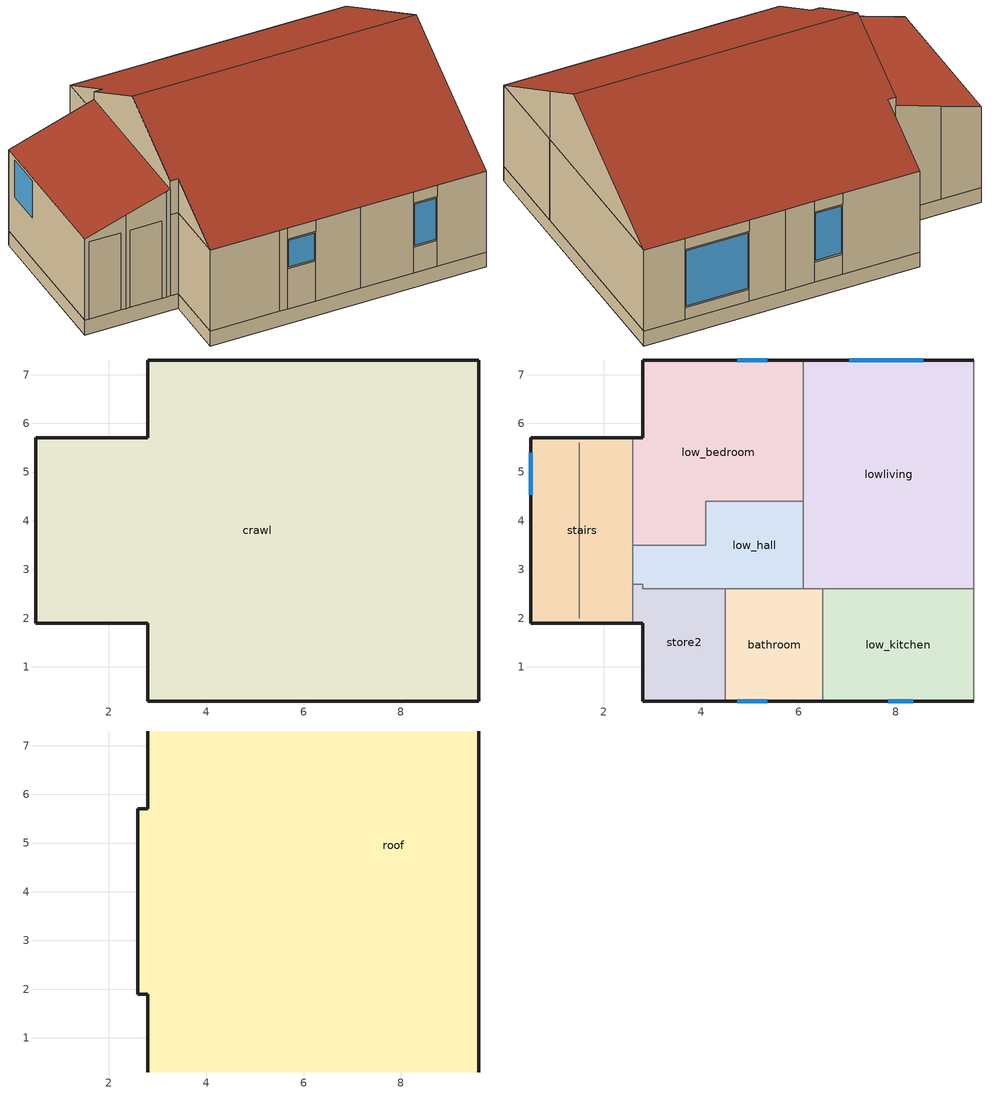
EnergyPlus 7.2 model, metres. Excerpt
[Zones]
crawl
 floor ground (ground): 9.6,0.3 2.8,0.3 2.8,1.9 0.5,1.9 0.5,5.7 2.8,5.7 2.8,7.3 9.6,7.3 z-0.2
 wall outside (Crawl_wall): 2.8,7.3 2.8,5.7 / 0.5,5.7 0.5,1.9 / 2.8,1.9 2.8,0.3 z-0.2:0.2; 2.8,0.3,-0.2 9.6,0.3,-0.2 9.6,0.3,0.2 8.4,0.3,0.2 7.8,0.3,0.2 6.5,0.3,0.2 5.4,0.3,0.2 4.7,0.3,0.2 4.5,0.3,0.2 2.8,0.3,0.2; 9.6,0.3,-0.2 9.6,7.3,-0.2 9.6,7.3,0.2 9.6,2.6,0.2 9.6,0.3,0.2; 9.6,7.3,-0.2 2.8,7.3,-0.2 2.8,7.3,0.2 4.7,7.3,0.2 5.4,7.3,0.2 6.1,7.3,0.2 7,7.3,0.2 8.6,7.3,0.2 9.6,7.3,0.2; 2.8,5.7,-0.2 0.5,5.7,-0.2 0.5,5.7,0.2 1.5,5.7,0.2 2.6,5.7,0.2 2.8,5.7,0.2; 0.5,1.9,-0.2 2.8,1.9,-0.2 2.8,1.9,0.2 2.6,1.9,0.2 2.5,1.9,0.2 2.4,1.9,0.2 1.6,1.9,0.2 1.5,1.9,0.2 1.4,1.9,0.2 0.6,1.9,0.2 0.5,1.9,0.2
stairs
 floor to crawl (Floorti_low): 0.5,1.9 0.5,5.7 1.5,5.7 2.6,5.7 2.6,4.4 2.6,3.5 2.6,2.7 2.6,1.9 2.5,1.9 2.4,1.9 1.6,1.9 1.5,1.9 1.4,1.9 0.6,1.9 z0.2
 wall outside (tk_block_rn): 0.5,5.7 0.5,1.9 z0.2:2.4; 0.5,1.9,0.2 0.6,1.9,0.2 0.6,1.9,2.3 1.4,1.9,2.3 1.4,1.9,0.2 1.5,1.9,0.2 1.5,1.9,2.73 0.5,1.9,2.4; 1.5,1.9,0.2 1.6,1.9,0.2 1.6,1.9,2.3 2.4,1.9,2.3 2.4,1.9,0.2 2.5,1.9,0.2 2.5,1.9,3.07 1.5,1.9,2.73; 2.5,1.9,0.2 2.6,1.9,0.2 2.6,1.9,2.4 2.6,1.9,2.6 2.6,1.9,3.1 2.5,1.9,3.07; 2.6,5.7,0.2 1.5,5.7,0.2 1.5,5.7,2.73 2.6,5.7,3.1 2.6,5.7,2.6 2.6,5.7,2.4; 1.5,5.7,0.2 0.5,5.7,0.2 0.5,5.7,2.4 1.5,5.7,2.73
 wall outside (Door_fire): 0.6,1.9 1.4,1.9 / 1.6,1.9 2.4,1.9 z0.2:2.3
 wall to roof (Parttim): 2.6,1.9 2.6,5.7 z2.6:3.1; 2.6,4.4,2.4 2.6,5.7,2.4 2.6,5.7,2.6 2.6,1.9,2.6 2.6,1.9,2.4 2.6,2.7,2.4 2.6,3.5,2.4
 wall to store2 (Door_fire): 2.6,1.9 2.6,2.7 z0.2:2.4
 wall to low_bedroom (Parttim): 2.6,3.5 2.6,4.4 2.6,5.7 z0.2:2.4
 wall to low_hall (Door_fire): 2.6,2.7 2.6,3.5 z0.2:2.4
 wall to stairs (Parttim): 1.5,2,0.3 1.5,5.6,0.3 1.5,5.6,2.7 1.5,4.6,2.7 1.5,2,2.7; 1.5,5.6,0.3 1.5,2,0.3 1.5,2,2.7 1.5,4.6,2.7 1.5,5.6,2.7
 window (Window_ext): 0.5,5.4 0.5,4.53 z1.3:2.3
 roof outside (Roof_stairs): 0.5,1.9,2.4 1.5,1.9,2.73 2.5,1.9,3.07 2.6,1.9,3.1 2.6,5.7,3.1 1.5,5.7,2.73 0.5,5.7,2.4
store2
 floor to crawl (Floorti_low): 2.8,0.3 2.8,1.9 2.6,1.9 2.6,2.7 2.8,2.7 2.8,2.6 3.5,2.6 4.3,2.6 4.5,2.6 4.5,0.3 z0.2
 wall outside (tk_block_rn): 2.6,1.9 2.8,1.9 2.8,0.3 4.5,0.3 z0.2:2.4
 wall to bathroom (Parttim): 4.5,0.3 4.5,2.6 z0.2:2.4
 wall to low_hall (Parttim): 4.5,2.6 4.3,2.6 / 3.5,2.6 2.8,2.6 2.8,2.7 2.6,2.7 z0.2:2.4
 wall to low_hall (Doorint_sol): 4.3,2.6 3.5,2.6 z0.2:2.4
bathroom
 floor to crawl (Floorti_low): 4.5,0.3 4.5,2.6 4.7,2.6 5.5,2.6 6.1,2.6 6.5,2.6 6.5,0.3 5.4,0.3 4.7,0.3 z0.2
 wall outside (tk_block_rn): 4.7,0.3 5.4,0.3 z2.1:2.4; 4.7,0.3 5.4,0.3 z0.2:1.3; 4.5,0.3,0.2 4.7,0.3,0.2 4.7,0.3,1.3 4.7,0.3,2.1 4.7,0.3,2.4 4.5,0.3,2.4; 5.4,0.3,0.2 6.5,0.3,0.2 6.5,0.3,2.4 5.4,0.3,2.4 5.4,0.3,2.1 5.4,0.3,1.3
 wall outside (Window_frme): 4.7,0.3 5.4,0.3 z1.3:2.1
 wall to low_kitchen (Parttim): 6.5,0.3 6.5,2.6 z0.2:2.4
 wall to lowliving (Parttim): 6.5,2.6 6.1,2.6 z0.2:2.4
 wall to low_hall (Doorint_sol): 6.1,2.6 5.5,2.6 z0.2:2.4
 wall to low_hall (Parttim): 5.5,2.6 4.7,2.6 4.5,2.6 z0.2:2.4
 window (Window_ext): 4.74,0.3 5.36,0.3 z1.34:2.06
low_kitchen
 floor to crawl (Floorti_low): 6.5,0.3 6.5,2.6 7.4,2.6 8.6,2.6 9.6,2.6 9.6,0.3 8.4,0.3 7.8,0.3 z0.2
 wall outside (tk_block_rn): 7.8,0.3 8.4,0.3 z2.1:2.4; 7.8,0.3 8.4,0.3 z0.2:0.9; 6.5,0.3,0.2 7.8,0.3,0.2 7.8,0.3,0.9 7.8,0.3,2.1 7.8,0.3,2.4 6.5,0.3,2.4; 8.4,0.3,0.2 9.6,0.3,0.2 9.6,0.3,2.4 8.4,0.3,2.4 8.4,0.3,2.1 8.4,0.3,0.9
 wall outside (Window_frme): 7.8,0.3 8.4,0.3 z0.9:2.1
 wall adiabatic (Partywall_ti): 9.6,0.3 9.6,2.6 z0.2:2.4
 wall to lowliving (Parttim): 9.6,2.6 8.6,2.6 / 7.4,2.6 6.5,2.6 z0.2:2.4
 wall to lowliving (Doorint_sol): 8.6,2.6 7.4,2.6 z0.2:2.4
 window (Window_ext): 7.84,0.3 8.36,0.3 z0.94:2.06
low_hall
 floor to crawl (Floorti_lowc): 5.5,2.6 4.7,2.6 4.5,2.6 4.3,2.6 3.5,2.6 2.8,2.6 2.8,2.7 2.6,2.7 2.6,3.5 4.1,3.5 4.1,4.4 4.6,4.4 5.5,4.4 6.1,4.4 6.1,2.6 z0.2
 wall to lowliving (Parttim): 6.1,2.6 6.1,4.4 z0.2:2.4
 wall to low_bedroom (Parttim): 6.1,4.4 5.5,4.4 / 4.6,4.4 4.1,4.4 4.1,3.5 2.6,3.5 z0.2:2.4
 wall to low_bedroom (Doorint_sol): 5.5,4.4 4.6,4.4 z0.2:2.4
low_bedroom
 floor to crawl (Floorti_lowc): 5.5,4.4 4.6,4.4 4.1,4.4 4.1,3.5 2.6,3.5 2.6,4.4 2.6,5.7 2.8,5.7 2.8,7.3 4.7,7.3 5.4,7.3 6.1,7.3 6.1,4.4 z0.2
 wall outside (tk_block_rn): 5.4,7.3 4.7,7.3 z2.1:2.4; 2.8,7.3 2.8,5.7 2.6,5.7 z0.2:2.4; 5.4,7.3 4.7,7.3 z0.2:0.75; 6.1,7.3,0.2 5.4,7.3,0.2 5.4,7.3,0.75 5.4,7.3,2.1 5.4,7.3,2.4 6.1,7.3,2.4; 4.7,7.3,0.2 2.8,7.3,0.2 2.8,7.3,2.4 4.7,7.3,2.4 4.7,7.3,2.1 4.7,7.3,0.75
 wall outside (Window_frme): 5.4,7.3 4.7,7.3 z0.75:2.1
 wall to lowliving (Parttim): 6.1,4.4 6.1,7.3 z0.2:2.4
 window (Window_ext): 5.36,7.3 4.74,7.3 z0.79:2.06
lowliving
 floor to crawl (Floorti_lowc): 8.6,2.6 7.4,2.6 6.5,2.6 6.1,2.6 6.1,4.4 6.1,7.3 7,7.3 8.6,7.3 9.6,7.3 9.6,2.6 z0.2
 wall outside (tk_block_rn): 8.6,7.3 7,7.3 z2.1:2.4; 8.6,7.3 7,7.3 z0.2:0.53; 9.6,7.3,0.2 8.6,7.3,0.2 8.6,7.3,0.53 8.6,7.3,2.1 8.6,7.3,2.4 9.6,7.3,2.4; 7,7.3,0.2 6.1,7.3,0.2 6.1,7.3,2.4 7,7.3,2.4 7,7.3,2.1 7,7.3,0.53
 wall outside (Window_frme): 8.6,7.3 7,7.3 z0.53:2.1
 wall adiabatic (Partywall_ti): 9.6,2.6 9.6,7.3 z0.2:2.4
 window (Window_ext): 8.56,7.3 7.04,7.3 z0.56:2.06
roof
 floor to store2 (Floortk_rf): 4.5,0.3 2.8,0.3 2.8,1.9 2.6,1.9 2.6,2.7 2.8,2.7 2.8,2.6 3.5,2.6 4.3,2.6 4.5,2.6 z2.4
 floor to bathroom (Floortk_rf): 4.7,0.3 4.5,0.3 4.5,2.6 4.7,2.6 5.5,2.6 6.1,2.6 6.5,2.6 6.5,0.3 5.4,0.3 z2.4
 floor to low_kitchen (Floortk_rf): 7.8,0.3 6.5,0.3 6.5,2.6 7.4,2.6 8.6,2.6 9.6,2.6 9.6,0.3 8.4,0.3 z2.4
 floor to low_hall (Floortk_rf): 6.1,2.6 5.5,2.6 4.7,2.6 4.5,2.6 4.3,2.6 3.5,2.6 2.8,2.6 2.8,2.7 2.6,2.7 2.6,3.5 4.1,3.5 4.1,4.4 4.6,4.4 5.5,4.4 6.1,4.4 z2.4
 floor to low_bedroom (Floortk_rf): 6.1,4.4 5.5,4.4 4.6,4.4 4.1,4.4 4.1,3.5 2.6,3.5 2.6,4.4 2.6,5.7 2.8,5.7 2.8,7.3 4.7,7.3 5.4,7.3 6.1,7.3 z2.4
 floor to lowliving (Floortk_rf): 9.6,2.6 8.6,2.6 7.4,2.6 6.5,2.6 6.1,2.6 6.1,4.4 6.1,7.3 7,7.3 8.6,7.3 9.6,7.3 z2.4
 wall outside (tk_block_rn): 2.6,1.9,2.4 2.8,1.9,2.4 2.8,1.9,3.31 2.6,1.9,3.31 2.6,1.9,3.1 2.6,1.9,2.6; 2.8,1.9,2.4 2.8,0.3,2.4 2.8,1.9,3.31; 9.6,0.3,2.4 9.6,2.6,2.4 9.6,2.6,3.71; 9.6,2.6,2.4 9.6,7.3,2.4 9.6,3.8,4.4 9.6,2.6,3.71; 2.8,7.3,2.4 2.8,5.7,2.4 2.8,5.7,3.31; 2.8,5.7,2.4 2.6,5.7,2.4 2.6,5.7,2.6 2.6,5.7,3.1 2.6,5.7,3.31 2.8,5.7,3.31; 2.6,5.7,3.1 2.6,1.9,3.1 2.6,1.9,3.31 2.6,3.8,4.4 2.6,5.7,3.31
 roof outside (Roof): 8.4,0.3,2.4 9.6,0.3,2.4 9.6,2.6,3.71 9.6,3.8,4.4 2.6,3.8,4.4 2.6,1.9,3.31 2.8,1.9,3.31 2.8,0.3,2.4 4.5,0.3,2.4 4.7,0.3,2.4 5.4,0.3,2.4 6.5,0.3,2.4 7.8,0.3,2.4; 4.7,7.3,2.4 2.8,7.3,2.4 2.8,5.7,3.31 2.6,5.7,3.31 2.6,3.8,4.4 9.6,3.8,4.4 9.6,7.3,2.4 8.6,7.3,2.4 7,7.3,2.4 6.1,7.3,2.4 5.4,7.3,2.4
[Building]
1BR_bungalow_tk: North Axis {deg}=0; Terrain=City; Loads Convergence Tolerance Value=0.04; Temperature Convergence Tolerance Value {deltaC}=0.4; Solar Distribution=MinimalShadowing; Maximum Number of Warmup Days (from sim param set)=41
[Site:Location]
LocationName=not_yet_set; Latitude {deg}=55.9; Longitude {deg} [check this value]=-4.1; TimeZone {hr} [supplied by user]=0; Elevation {m} [supplied by user]=10
[Site:GroundTemperature:BuildingSurface]
7.28, 6.5, 6.56, 7.33, 9.06, 11.39, 13.5, 14.33, 14.11, 11.72, 10.72, 8.67
[Material] Roughness=Rough
Name | Thickness {m} | Conductivity {W/m-K} | Density {kg/m3} | Specific Heat {J/kg-K} | Thermal Absorptance | Solar Absorptance | Visible Absorptance
Plasterboard:0.02999 | 0.03 | 0.21 | 900 | 1000 | 0.91 | 0.7 | 0.7
Min_wool_qui:0.05000 | 0.05 | 0.05 | 12 | 1000 | 0.9 | 0.7 | 0.7
Plasterboard:0.01250; Plasterboard:0.01250 | 0.0125 | 0.21 | 900 | 1000 | 0.91 | 0.7 | 0.7
Mineral_wool:0.16000 | 0.16 | 0.04 | 25 | 1000 | 0.9 | 0.7 | 0.7
chipboard:0.01899 | 0.019 | 0.15 | 800 | 2093 | 0.91 | 0.65 | 0.65
flooring:0.00999 | 0.01 | 0.14 | 600 | 1210 | 0.91 | 0.65 | 0.65
concrete_til:0.01269 | 0.0127 | 1.1 | 2100 | 837 | 0.9 | 0.65 | 0.65
plywood_shea:0.01799 | 0.018 | 0.12 | 540 | 1210 | 0.9 | 0.9 | 0.9
western_larc:0.05999 | 0.06 | 0.14 | 590 | 1800 | 0.9 | 0.65 | 0.65
Hardboard_st:0.00300 | 0.003 | 0.13 | 900 | 2000 | 0.91 | 0.7 | 0.7
MDF:0.04399 | 0.044 | 0.08 | 780 | 2000 | 0.9 | 0.7 | 0.7
earth_std:0.25000 | 0.25 | 1.28 | 1460 | 879 | 0.9 | 0.85 | 0.85
gravel_based:0.10000 | 0.1 | 0.52 | 2050 | 184 | 0.9 | 0.85 | 0.85
Mineral_wool:0.15000 | 0.15 | 0.04 | 25 | 1000 | 0.9 | 0.7 | 0.7
cellular_rub:0.00999 | 0.01 | 0.1 | 400 | 1360 | 0.9 | 0.65 | 0.65
synthetic_ca:0.00499 | 0.005 | 0.06 | 160 | 2500 | 0.9 | 0.65 | 0.65
concrete_blo:0.12000 | 0.12 | 1.06 | 1950 | 1000 | 0.9 | 0.4 | 0.4
aged_renderi:0.02800 | 0.028 | 0.79 | 1329 | 1000 | 0.91 | 0.74 | 0.74
concrete_blo:0.10200 | 0.102 | 1.06 | 1950 | 1000 | 0.9 | 0.4 | 0.4
plywood_560d:0.01799 | 0.018 | 0.15 | 560 | 2500 | 0.9 | 0.65 | 0.65
white_gypboa:0.01799 | 0.018 | 0.19 | 950 | 840 | 0.91 | 0.22 | 0.22
[Material:AirGap]
Name | Thermal Resistance {m2-K/W}
Air-gap:0.17000 | 0.17
Air-gap:0.19000 | 0.19
[WindowMaterial:Glazing]
clear_float:0.00400: Optical Data Type=SpectralAverage; Thickness {m}=0.004; Solar Transmittance at Normal Incidence=0.676; Front Side Solar Reflectance at Normal Incidence=0.211; Back Side Solar Reflectance at Normal Incidence=0.211; Visible Transmittance at Normal Incidence=0.8; Front Side Visible Reflectance at Normal Incidence=0.087; Back Side Visible Reflectance at Normal Incidence=0.087; Infrared Transmittance at Normal Incidence=0; Front Side Infrared Hemispherical Emissivity=0.83; Back Side Infrared Hemispherical Emissivity=0.83; Conductivity {W/m-K}=1.05
[WindowMaterial:Gas]
Air-win:0.01600: Gas Type=Air; Thickness {m}=0.016
[Construction]
Partywall_ti: Plasterboard:0.02999, Min_wool_qui:0.05000, Air-gap:0.17000, Min_wool_qui:0.05000, Plasterboard:0.02999
Parttim: Plasterboard:0.01250, Air-gap:0.17000, Plasterboard:0.01250
Floorti_low: Mineral_wool:0.16000, Air-gap:0.17000, chipboard:0.01899, flooring:0.00999
Roof: concrete_til:0.01269, plywood_shea:0.01799
Window_ext: clear_float:0.00400, Air-win:0.01600, clear_float:0.00400
Window_frme: western_larc:0.05999
Doorint_sol: Hardboard_st:0.00300, Air-gap:0.17000, Hardboard_st:0.00300
Door_fire: MDF:0.04399
ground: earth_std:0.25000, earth_std:0.25000, earth_std:0.25000, earth_std:0.25000, earth_std:0.25000, earth_std:0.25000, gravel_based:0.10000
Roof_stairs: concrete_til:0.01269, plywood_shea:0.01799, Mineral_wool:0.15000, Air-gap:0.17000, Plasterboard:0.01250
Floorti_lowc: Mineral_wool:0.16000, Air-gap:0.17000, chipboard:0.01899, cellular_rub:0.00999, synthetic_ca:0.00499
Crawl_wall: concrete_blo:0.12000
tk_block_rn: aged_renderi:0.02800, concrete_blo:0.10200, plywood_560d:0.01799, Air-gap:0.19000, white_gypboa:0.01799
Floortk_rf: Plasterboard:0.01250, Mineral_wool:0.15000
[Lights] Design Level Calculation Method=LightingLevel; Return Air Fraction=0; Fraction visible=0; Fraction Replaceable=0
Name | Zone | Schedule | Lighting Level {W} | Fraction Radiant
stairs  Lights | stairs | stairs Lights | 0 | 0.5
store2  Lights | store2 | store2 Lights | 0 | 0.3
bathroom  Lights | bathroom | bathroom Lights | 25 | 0.3
low_kitchen  Lights | low_kitchen | low_kitchen Lights | 100 | 0.3
low_hall  Lights | low_hall | low_hall Lights | 75 | 0.3
low_bedroom  Lights | low_bedroom | low_bedroom Lights | 145 | 0.3
lowliving  Lights | lowliving | lowliving Lights | 170 | 0.3
roof  Lights | roof | roof Lights | 0 | 0.3
crawl  Lights | crawl | crawl Lights | 0 | 0.5
[People] Number of People Calculation Method=people; Fraction Radiant=0.5; Sensible Heat Fraction=Autocalculate; MRT Calculation Type=ZoneAveraged
Name | Zone | Number of People Schedule | Number of People | Activity Level Schedule Name (W/person)
bathroomPeople | bathroom | bathroom Occupt | 0.757 | Activity level bathroom
low_kitchenPeople | low_kitchen | low_kitchen Occupt | 1.143 | Activity level low_kitchen
low_hallPeople | low_hall | low_hall Occupt | 0.143 | Activity level low_hall
low_bedroomPeople | low_bedroom | low_bedroom Occupt | 1.714 | Activity level low_bedroom
lowlivingPeople | lowliving | lowliving Occupt | 2.786 | Activity level lowliving
[ElectricEquipment]
low_kitchenEquipment: low_kitchen, low_kitchen Equipt, EquipmentLevel, 1125, 0.05, 0.4, 0
low_bedroomEquipment: low_bedroom, low_bedroom Equipt, EquipmentLevel, 165, 0, 0.4, 0
lowlivingEquipment: lowliving, lowliving Equipt, EquipmentLevel, 530, 0, 0.4, 0
[Zone]
stairs: 0, 0, 0, 1, 1, 2.9, 20.349
store2: 0, 0, 0, 1, 1, 2.2, 8.954
bathroom: 0, 0, 0, 1, 1, 2.2, 10.12
low_kitchen: 0, 0, 0, 1, 1, 2.2, 15.686
low_hall: 0, 0, 0, 1, 1, 2.2, 10.846
low_bedroom: 0, 0, 0, 1, 1, 2.2, 24.596
lowliving: 0, 0, 0, 1, 1, 2.2, 36.191
roof: 0, 0, 0, 1, 1, 2, 48.708
crawl: 0, 0, 0, 1, 1, 0.4, 22.536
[Schedule:Compact]
stairs Lights; store2 Lights; roof Lights; crawl Lights: Through: 12/31, For: weekdays, Until: 24:00, 0, For: saturday, Until: 24:00, 0, For: sunday, Until: 24:00, 0, For: win_wkday, Until: 24:00, 0, For: win_wkend, Until: 24:00, 0, For: trn_wkday, Until: 24:00, 0, For: trn_wkend, Until: 24:00, 0, For: sum_wkday, Until: 24:00, 0, For: sum_wkend, Until: 24:00, 0, For: holiday, Until: 24:00, 0, For: AllOtherDays, Until: 24:00, 0
bathroom Lights: Through: 12/31, For: weekdays, Until: 07:00, 0, Until: 09:00, 1, Until: 12:00, 0, Until: 13:00, 0, Until: 17:00, 0, Until: 18:00, 0, Until: 20:00, 1, Until: 23:00, 0, Until: 24:00, 0, For: saturday, Until: 24:00, 0, For: sunday, Until: 24:00, 0, For: win_wkday, Until: 24:00, 0, For: win_wkend, Until: 24:00, 0, For: trn_wkday, Until: 24:00, 0, For: trn_wkend, Until: 24:00, 0, For: sum_wkday, Until: 24:00, 0, For: sum_wkend, Until: 24:00, 0, For: holiday, Until: 24:00, 0, For: AllOtherDays, Until: 24:00, 0
bathroom Occupt: Through: 12/31, For: weekdays, Until: 07:00, 0, Until: 09:00, 1, Until: 12:00, 0, Until: 13:00, 0, Until: 17:00, 0, Until: 18:00, 0, Until: 20:00, 1, Until: 23:00, 0.3208, Until: 24:00, 0, For: saturday, Until: 07:00, 0, Until: 09:00, 1, Until: 12:00, 0, Until: 13:00, 0, Until: 17:00, 0, Until: 18:00, 0.0943, Until: 20:00, 1, Until: 23:00, 0.3208, Until: 24:00, 0, For: sunday, Until: 07:00, 0, Until: 09:00, 1, Until: 12:00, 0, Until: 13:00, 0, Until: 17:00, 0, Until: 18:00, 0.0943, Until: 20:00, 1, Until: 23:00, 0.3208, Until: 24:00, 0, For: win_wkday, Until: 07:00, 0, Until: 09:00, 1, Until: 12:00, 0, Until: 13:00, 0, Until: 17:00, 0, Until: 18:00, 0, Until: 20:00, 1, Until: 23:00, 0.3208, Until: 24:00, 0, For: win_wkend, Until: 07:00, 0, Until: 09:00, 1, Until: 12:00, 0.1321, Until: 13:00, 0.1321, Until: 17:00, 0.1321, Until: 18:00, 0.1321, Until: 20:00, 1, Until: 23:00, 0.3208, Until: 24:00, 0, For: trn_wkday, Until: 07:00, 0, Until: 09:00, 0.7547, Until: 12:00, 0, Until: 13:00, 0, Until: 17:00, 0, Until: 18:00, 0, Until: 20:00, 0, Until: 23:00, 0.7547, Until: 24:00, 0.3208, For: trn_wkend, Until: 07:00, 0, Until: 09:00, 0.7547, Until: 12:00, 0.1321, Until: 13:00, 0.1321, Until: 17:00, 0.1321, Until: 18:00, 0.1321, Until: 20:00, 1, Until: 23:00, 0.3208, Until: 24:00, 0, For: sum_wkday, Until: 07:00, 0, Until: 09:00, 1, Until: 12:00, 0, Until: 13:00, 0, Until: 17:00, 0, Until: 18:00, 0, Until: 20:00, 1, Until: 23:00, 0.3208, Until: 24:00, 0, For: sum_wkend, Until: 07:00, 0, Until: 09:00, 1, Until: 12:00, 0.1321, Until: 13:00, 0.1321, Until: 17:00, 0.1321, Until: 18:00, 0.1321, Until: 20:00, 1, Until: 23:00, 0.3208, Until: 24:00, 0, For: holiday, Until: 07:00, 0, Until: 09:00, 0, Until: 12:00, 0, Until: 13:00, 0, Until: 17:00, 0, Until: 18:00, 0, Until: 20:00, 0, Until: 23:00, 0, Until: 24:00, 0, For: AllOtherDays, Until: 24:00, 0
Activity level bathroom: Through: 12/31, For: Weekdays, Until: 24:00, 140.008, For: Saturday, Until: 24:00, 140.008, For: Sunday, Until: 24:00, 140.008, For: AllOtherDays, Until: 24:00, 140.008
low_kitchen Lights: Through: 12/31, For: weekdays, Until: 07:00, 0, Until: 09:00, 1, Until: 12:00, 0, Until: 13:00, 0, Until: 17:00, 0, Until: 18:00, 0, Until: 20:00, 1, Until: 23:00, 1, Until: 24:00, 0, For: saturday, Until: 24:00, 0, For: sunday, Until: 24:00, 0, For: win_wkday, Until: 24:00, 0, For: win_wkend, Until: 24:00, 0, For: trn_wkday, Until: 24:00, 0, For: trn_wkend, Until: 24:00, 0, For: sum_wkday, Until: 24:00, 0, For: sum_wkend, Until: 24:00, 0, For: holiday, Until: 24:00, 0, For: AllOtherDays, Until: 24:00, 0
low_kitchen Equipt: Through: 12/31, For: weekdays, Until: 07:00, 0.0178, Until: 09:00, 0.32, Until: 12:00, 0.1662, Until: 13:00, 0.0356, Until: 17:00, 0.0356, Until: 18:00, 1, Until: 20:00, 0, Until: 23:00, 0.0356, Until: 24:00, 0.0178, For: saturday, Until: 07:00, 0.0178, Until: 09:00, 0.32, Until: 12:00, 0.1662, Until: 13:00, 0.32, Until: 17:00, 0.0178, Until: 18:00, 1, Until: 20:00, 0.3289, Until: 23:00, 0.0356, Until: 24:00, 0.0178, For: sunday, Until: 07:00, 0.0178, Until: 09:00, 0.32, Until: 12:00, 0.1662, Until: 13:00, 0.32, Until: 17:00, 0.0178, Until: 18:00, 1, Until: 20:00, 0.3289, Until: 23:00, 0.0356, Until: 24:00, 0.0178, For: win_wkday, Until: 07:00, 0.0178, Until: 09:00, 0.32, Until: 12:00, 0.1662, Until: 13:00, 0.0356, Until: 17:00, 0.0356, Until: 18:00, 1, Until: 20:00, 0, Until: 23:00, 0.0356, Until: 24:00, 0.0178, For: win_wkend, Until: 07:00, 0.0178, Until: 09:00, 0.32, Until: 12:00, 0.1662, Until: 13:00, 0.32, Until: 17:00, 0.0178, Until: 18:00, 1, Until: 20:00, 0.3289, Until: 23:00, 0.0356, Until: 24:00, 0.0178, For: trn_wkday, Until: 07:00, 0.0178, Until: 09:00, 0.32, Until: 12:00, 0.1662, Until: 13:00, 0.0356, Until: 17:00, 0.0356, Until: 18:00, 1, Until: 20:00, 0, Until: 23:00, 0.0356, Until: 24:00, 0.0178, For: trn_wkend, Until: 07:00, 0.0178, Until: 09:00, 0.32, Until: 12:00, 0.1662, Until: 13:00, 0.32, Until: 17:00, 0.0178, Until: 18:00, 1, Until: 20:00, 0.3289, Until: 23:00, 0.0356, Until: 24:00, 0.0178, For: sum_wkday, Until: 07:00, 0.0178, Until: 09:00, 0.32, Until: 12:00, 0.1662, Until: 13:00, 0.0356, Until: 17:00, 0.0356, Until: 18:00, 1, Until: 20:00, 0, Until: 23:00, 0.0356, Until: 24:00, 0.0178, For: sum_wkend, Until: 07:00, 0.0178, Until: 09:00, 0.32, Until: 12:00, 0.1662, Until: 13:00, 0.32, Until: 17:00, 0.0178, Until: 18:00, 1, Until: 20:00, 0.3289, Until: 23:00, 0.0356, Until: 24:00, 0.0178, For: holiday, Until: 07:00, 0.0178, Until: 09:00, 0.0178, Until: 12:00, 0.0178, Until: 13:00, 0.0178, Until: 17:00, 0.0178, Until: 18:00, 0.0178, Until: 20:00, 0.0178, Until: 23:00, 0.0178, Until: 24:00, 0.0178, For: AllOtherDays, Until: 24:00, 0
low_kitchen Occupt: Through: 12/31, For: weekdays, Until: 07:00, 0, Until: 09:00, 1, Until: 12:00, 0, Until: 13:00, 0, Until: 17:00, 0, Until: 18:00, 1, Until: 20:00, 0.5, Until: 23:00, 0, Until: 24:00, 0, For: saturday, Until: 07:00, 0, Until: 09:00, 1, Until: 12:00, 0.5, Until: 13:00, 1, Until: 17:00, 0, Until: 18:00, 1, Until: 20:00, 0.5, Until: 23:00, 0, Until: 24:00, 0, For: sunday, Until: 07:00, 0, Until: 09:00, 1, Until: 12:00, 0.5, Until: 13:00, 1, Until: 17:00, 0, Until: 18:00, 1, Until: 20:00, 0.5, Until: 23:00, 0, Until: 24:00, 0, For: win_wkday, Until: 07:00, 0, Until: 09:00, 1, Until: 12:00, 0, Until: 13:00, 0, Until: 17:00, 0, Until: 18:00, 0.5, Until: 20:00, 0, Until: 23:00, 0, Until: 24:00, 0, For: win_wkend, Until: 07:00, 0, Until: 09:00, 1, Until: 12:00, 0.5, Until: 13:00, 1, Until: 17:00, 0, Until: 18:00, 1, Until: 20:00, 0.5, Until: 23:00, 0, Until: 24:00, 0, For: trn_wkday, Until: 07:00, 0, Until: 09:00, 1, Until: 12:00, 0, Until: 13:00, 0, Until: 17:00, 0, Until: 18:00, 1, Until: 20:00, 0.5, Until: 23:00, 0, Until: 24:00, 0, For: trn_wkend, Until: 07:00, 0, Until: 09:00, 1, Until: 12:00, 0.5, Until: 13:00, 1, Until: 17:00, 0, Until: 18:00, 1, Until: 20:00, 0.5, Until: 23:00, 0, Until: 24:00, 0, For: sum_wkday, Until: 07:00, 0, Until: 09:00, 1, Until: 12:00, 0, Until: 13:00, 0, Until: 17:00, 0, Until: 18:00, 1, Until: 20:00, 0.5, Until: 23:00, 0, Until: 24:00, 0, For: sum_wkend, Until: 07:00, 0, Until: 09:00, 1, Until: 12:00, 0.5, Until: 13:00, 1, Until: 17:00, 0, Until: 18:00, 1, Until: 20:00, 0.5, Until: 23:00, 0, Until: 24:00, 0, For: holiday, Until: 07:00, 0, Until: 09:00, 0, Until: 12:00, 0, Until: 13:00, 0, Until: 17:00, 0, Until: 18:00, 0, Until: 20:00, 0, Until: 23:00, 0, Until: 24:00, 0, For: AllOtherDays, Until: 24:00, 0
Activity level low_kitchen: Through: 12/31, For: Weekdays, Until: 24:00, 139.982, For: Saturday, Until: 24:00, 139.982, For: Sunday, Until: 24:00, 139.982, For: AllOtherDays, Until: 24:00, 139.982
low_hall Lights: Through: 12/31, For: weekdays, Until: 07:00, 0, Until: 09:00, 0.3333, Until: 12:00, 0, Until: 13:00, 0, Until: 17:00, 0, Until: 18:00, 0, Until: 20:00, 0.6667, Until: 23:00, 0.6667, Until: 24:00, 0, For: saturday, Until: 24:00, 0, For: sunday, Until: 24:00, 0, For: win_wkday, Until: 24:00, 0, For: win_wkend, Until: 24:00, 0, For: trn_wkday, Until: 24:00, 0, For: trn_wkend, Until: 24:00, 0, For: sum_wkday, Until: 24:00, 0, For: sum_wkend, Until: 24:00, 0, For: holiday, Until: 24:00, 0, For: AllOtherDays, Until: 24:00, 0
low_hall Occupt: Through: 12/31, For: weekdays, Until: 07:00, 0, Until: 09:00, 1, Until: 12:00, 0, Until: 13:00, 0, Until: 17:00, 0.5, Until: 18:00, 1, Until: 20:00, 1, Until: 23:00, 0.5, Until: 24:00, 0, For: saturday, Until: 07:00, 0, Until: 09:00, 1, Until: 12:00, 0.5, Until: 13:00, 0.5, Until: 17:00, 0.5, Until: 18:00, 1, Until: 20:00, 1, Until: 23:00, 0.5, Until: 24:00, 0, For: sunday, Until: 07:00, 0, Until: 09:00, 1, Until: 12:00, 0.5, Until: 13:00, 0.5, Until: 17:00, 0.5, Until: 18:00, 1, Until: 20:00, 1, Until: 23:00, 0.5, Until: 24:00, 0, For: win_wkday, Until: 07:00, 0, Until: 09:00, 1, Until: 12:00, 0, Until: 13:00, 0, Until: 17:00, 0.5, Until: 18:00, 1, Until: 20:00, 1, Until: 23:00, 1, Until: 24:00, 0, For: win_wkend, Until: 07:00, 0, Until: 09:00, 1, Until: 12:00, 0.5, Until: 13:00, 0.5, Until: 17:00, 0.5, Until: 18:00, 1, Until: 20:00, 1, Until: 23:00, 0.5, Until: 24:00, 0, For: trn_wkday, Until: 07:00, 0, Until: 09:00, 1, Until: 12:00, 0, Until: 13:00, 0, Until: 17:00, 0.5, Until: 18:00, 1, Until: 20:00, 1, Until: 23:00, 0.5, Until: 24:00, 0, For: trn_wkend, Until: 07:00, 0, Until: 09:00, 1, Until: 12:00, 0.5, Until: 13:00, 0.5, Until: 17:00, 0.5, Until: 18:00, 0.5, Until: 20:00, 1, Until: 23:00, 1, Until: 24:00, 0.5, For: sum_wkday, Until: 07:00, 0, Until: 09:00, 1, Until: 12:00, 0, Until: 13:00, 0, Until: 17:00, 0, Until: 18:00, 0.5, Until: 20:00, 1, Until: 23:00, 1, Until: 24:00, 0, For: sum_wkend, Until: 07:00, 0, Until: 09:00, 1, Until: 12:00, 0.5, Until: 13:00, 0.5, Until: 17:00, 0.5, Until: 18:00, 0.5, Until: 20:00, 1, Until: 23:00, 1, Until: 24:00, 0.5, For: holiday, Until: 07:00, 0, Until: 09:00, 0, Until: 12:00, 0, Until: 13:00, 0, Until: 17:00, 0, Until: 18:00, 0, Until: 20:00, 0, Until: 23:00, 0, Until: 24:00, 0, For: AllOtherDays, Until: 24:00, 0
Activity level low_hall: Through: 12/31, For: Weekdays, Until: 24:00, 139.958, For: Saturday, Until: 24:00, 139.958, For: Sunday, Until: 24:00, 139.958, For: AllOtherDays, Until: 24:00, 139.958
low_bedroom Lights: Through: 12/31, For: weekdays, Until: 07:00, 0, Until: 09:00, 0.1724, Until: 12:00, 0, Until: 13:00, 0, Until: 17:00, 0, Until: 18:00, 0, Until: 20:00, 0, Until: 23:00, 0.1724, Until: 24:00, 0, For: saturday, Until: 24:00, 0, For: sunday, Until: 24:00, 0, For: win_wkday, Until: 24:00, 0, For: win_wkend, Until: 24:00, 0, For: trn_wkday, Until: 24:00, 0, For: trn_wkend, Until: 24:00, 0, For: sum_wkday, Until: 24:00, 0, For: sum_wkend, Until: 24:00, 0, For: holiday, Until: 24:00, 0, For: AllOtherDays, Until: 24:00, 0
low_bedroom Equipt: Through: 12/31, For: weekdays, Until: 07:00, 0.0303, Until: 09:00, 1, Until: 12:00, 0.0303, Until: 13:00, 0.0303, Until: 17:00, 0.0303, Until: 18:00, 0.0303, Until: 20:00, 0.0303, Until: 23:00, 0.0303, Until: 24:00, 0.0303, For: saturday, Until: 07:00, 0.0303, Until: 09:00, 1, Until: 12:00, 0.0303, Until: 13:00, 0.0303, Until: 17:00, 0.0303, Until: 18:00, 0.0303, Until: 20:00, 0.0303, Until: 23:00, 0.0303, Until: 24:00, 0.0303, For: sunday, Until: 07:00, 0.0303, Until: 09:00, 1, Until: 12:00, 0.0303, Until: 13:00, 0.0303, Until: 17:00, 0.0303, Until: 18:00, 0.0303, Until: 20:00, 0.0303, Until: 23:00, 0.0303, Until: 24:00, 0.0303, For: win_wkday, Until: 07:00, 0.0303, Until: 09:00, 1, Until: 12:00, 0.0303, Until: 13:00, 0.0303, Until: 17:00, 0.0303, Until: 18:00, 0.0303, Until: 20:00, 0.0303, Until: 23:00, 0.0303, Until: 24:00, 0.0303, For: win_wkend, Until: 07:00, 0.0303, Until: 09:00, 1, Until: 12:00, 0.0303, Until: 13:00, 0.0303, Until: 17:00, 0.0303, Until: 18:00, 0.0303, Until: 20:00, 0.0303, Until: 23:00, 0.0303, Until: 24:00, 0.0303, For: trn_wkday, Until: 07:00, 0.0303, Until: 09:00, 1, Until: 12:00, 0.0303, Until: 13:00, 0.0303, Until: 17:00, 0.0303, Until: 18:00, 0.0303, Until: 20:00, 0.0303, Until: 23:00, 0.0303, Until: 24:00, 0.0303, For: trn_wkend, Until: 07:00, 0.0303, Until: 09:00, 1, Until: 12:00, 0.0303, Until: 13:00, 0.0303, Until: 17:00, 0.0303, Until: 18:00, 0.0303, Until: 20:00, 0.0303, Until: 23:00, 0.0303, Until: 24:00, 0.0303, For: sum_wkday, Until: 07:00, 0.0303, Until: 09:00, 1, Until: 12:00, 0.0303, Until: 13:00, 0.0303, Until: 17:00, 0.0303, Until: 18:00, 0.0303, Until: 20:00, 0.0303, Until: 23:00, 0.0303, Until: 24:00, 0.0303, For: sum_wkend, Until: 07:00, 0.0303, Until: 09:00, 1, Until: 12:00, 0.0303, Until: 13:00, 0.0303, Until: 17:00, 0.0303, Until: 18:00, 0.0303, Until: 20:00, 0.0303, Until: 23:00, 0.0303, Until: 24:00, 0.0303, For: holiday, Until: 07:00, 0, Until: 09:00, 0, Until: 12:00, 0, Until: 13:00, 0, Until: 17:00, 0, Until: 18:00, 0, Until: 20:00, 0, Until: 23:00, 0, Until: 24:00, 0, For: AllOtherDays, Until: 24:00, 0
low_bedroom Occupt: Through: 12/31, For: weekdays, Until: 07:00, 1, Until: 09:00, 0.6667, Until: 12:00, 0, Until: 13:00, 0, Until: 17:00, 0, Until: 18:00, 0, Until: 20:00, 0, Until: 23:00, 0, Until: 24:00, 1, For: saturday, Until: 07:00, 1, Until: 09:00, 0.6667, Until: 12:00, 0, Until: 13:00, 0, Until: 17:00, 0, Until: 18:00, 0, Until: 20:00, 0, Until: 23:00, 0, Until: 24:00, 1, For: sunday, Until: 07:00, 1, Until: 09:00, 0.6667, Until: 12:00, 0, Until: 13:00, 0, Until: 17:00, 0, Until: 18:00, 0, Until: 20:00, 0, Until: 23:00, 0, Until: 24:00, 1, For: win_wkday, Until: 07:00, 1, Until: 09:00, 0.6667, Until: 12:00, 0, Until: 13:00, 0, Until: 17:00, 0, Until: 18:00, 0, Until: 20:00, 0, Until: 23:00, 0, Until: 24:00, 1, For: win_wkend, Until: 07:00, 1, Until: 09:00, 0.6667, Until: 12:00, 0, Until: 13:00, 0, Until: 17:00, 0, Until: 18:00, 0, Until: 20:00, 0, Until: 23:00, 0, Until: 24:00, 1, For: trn_wkday, Until: 07:00, 1, Until: 09:00, 0.6667, Until: 12:00, 0.0208, Until: 13:00, 0, Until: 17:00, 0, Until: 18:00, 0, Until: 20:00, 0, Until: 23:00, 0, Until: 24:00, 1, For: trn_wkend, Until: 07:00, 1, Until: 09:00, 0.6667, Until: 12:00, 0, Until: 13:00, 0, Until: 17:00, 0, Until: 18:00, 0, Until: 20:00, 0, Until: 23:00, 0, Until: 24:00, 1, For: sum_wkday, Until: 07:00, 1, Until: 09:00, 0.6667, Until: 12:00, 0, Until: 13:00, 0, Until: 17:00, 0, Until: 18:00, 0, Until: 20:00, 0, Until: 23:00, 0, Until: 24:00, 1, For: sum_wkend, Until: 07:00, 1, Until: 09:00, 0.6667, Until: 12:00, 0, Until: 13:00, 0, Until: 17:00, 0, Until: 18:00, 0, Until: 20:00, 0, Until: 23:00, 0, Until: 24:00, 1, For: holiday, Until: 07:00, 0, Until: 09:00, 0, Until: 12:00, 0, Until: 13:00, 0, Until: 17:00, 0, Until: 18:00, 0, Until: 20:00, 0, Until: 23:00, 0, Until: 24:00, 0, For: AllOtherDays, Until: 24:00, 0
Activity level low_bedroom: Through: 12/31, For: Weekdays, Until: 24:00, 140.023, For: Saturday, Until: 24:00, 140.023, For: Sunday, Until: 24:00, 140.023, For: AllOtherDays, Until: 24:00, 140.023
lowliving Lights: Through: 12/31, For: weekdays, Until: 07:00, 0, Until: 09:00, 0.2941, Until: 12:00, 0, Until: 13:00, 0, Until: 17:00, 0, Until: 18:00, 1, Until: 20:00, 1, Until: 23:00, 1, Until: 24:00, 0, For: saturday, Until: 24:00, 0, For: sunday, Until: 24:00, 0, For: win_wkday, Until: 24:00, 0, For: win_wkend, Until: 24:00, 0, For: trn_wkday, Until: 24:00, 0, For: trn_wkend, Until: 24:00, 0, For: sum_wkday, Until: 24:00, 0, For: sum_wkend, Until: 24:00, 0, For: holiday, Until: 24:00, 0, For: AllOtherDays, Until: 24:00, 0
lowliving Equipt: Through: 12/31, For: weekdays, Until: 07:00, 0.0377, Until: 09:00, 0.0377, Until: 12:00, 0.0377, Until: 13:00, 0.0377, Until: 17:00, 0.0377, Until: 18:00, 0.5094, Until: 20:00, 0.5094, Until: 23:00, 0.9811, Until: 24:00, 0.0377, For: saturday, Until: 07:00, 0.0377, Until: 09:00, 0.0377, Until: 12:00, 0.5094, Until: 13:00, 0.5094, Until: 17:00, 0.9811, Until: 18:00, 0.5094, Until: 20:00, 0.9811, Until: 23:00, 0.5094, Until: 24:00, 0.0377, For: sunday, Until: 07:00, 0.0377, Until: 09:00, 0.0377, Until: 12:00, 0.5094, Until: 13:00, 0.5094, Until: 17:00, 0.9811, Until: 18:00, 0.5094, Until: 20:00, 0.9811, Until: 23:00, 0.5094, Until: 24:00, 0.0377, For: win_wkday, Until: 07:00, 0.0377, Until: 09:00, 0.0377, Until: 12:00, 0.0377, Until: 13:00, 0.0377, Until: 17:00, 0.0377, Until: 18:00, 0.5094, Until: 20:00, 0.5094, Until: 23:00, 0.9811, Until: 24:00, 0.0377, For: win_wkend, Until: 07:00, 0.0377, Until: 09:00, 0.0377, Until: 12:00, 0.5094, Until: 13:00, 0.5094, Until: 17:00, 0.9811, Until: 18:00, 0.5094, Until: 20:00, 0.9811, Until: 23:00, 0.5094, Until: 24:00, 0.0377, For: trn_wkday, Until: 07:00, 0.0377, Until: 09:00, 0.0377, Until: 12:00, 0.0377, Until: 13:00, 0.0377, Until: 17:00, 0.0377, Until: 18:00, 0.5094, Until: 20:00, 0.5094, Until: 23:00, 0.9811, Until: 24:00, 0, For: trn_wkend, Until: 07:00, 0.0377, Until: 09:00, 0.0377, Until: 12:00, 0.5094, Until: 13:00, 0.5094, Until: 17:00, 0.9811, Until: 18:00, 0.5094, Until: 20:00, 0.9811, Until: 23:00, 0.5094, Until: 24:00, 0.0377, For: sum_wkday, Until: 07:00, 0.0377, Until: 09:00, 0.0377, Until: 12:00, 0.0377, Until: 13:00, 0.0377, Until: 17:00, 0.0377, Until: 18:00, 0.5094, Until: 20:00, 0.5094, Until: 23:00, 0.9811, Until: 24:00, 0.0377, For: sum_wkend, Until: 07:00, 0.0377, Until: 09:00, 0.0377, Until: 12:00, 0.5094, Until: 13:00, 0.5094, Until: 17:00, 0.9811, Until: 18:00, 0.5094, Until: 20:00, 1, Until: 23:00, 0.5094, Until: 24:00, 0.0377, For: holiday, Until: 07:00, 0.0377, Until: 09:00, 0.0377, Until: 12:00, 0.0377, Until: 13:00, 0.0377, Until: 17:00, 0.0377, Until: 18:00, 0.0377, Until: 20:00, 0.0377, Until: 23:00, 0.0377, Until: 24:00, 0.0377, For: AllOtherDays, Until: 24:00, 0
lowliving Occupt: Through: 12/31, For: weekdays, Until: 07:00, 0, Until: 09:00, 0.2051, Until: 12:00, 0, Until: 13:00, 0, Until: 17:00, 0, Until: 18:00, 0.6667, Until: 20:00, 0.5, Until: 23:00, 0.6667, Until: 24:00, 0, For: saturday, Until: 07:00, 0, Until: 09:00, 0.2051, Until: 12:00, 1, Until: 13:00, 1, Until: 17:00, 1, Until: 18:00, 0.6667, Until: 20:00, 0.5, Until: 23:00, 0.6667, Until: 24:00, 0, For: sunday, Until: 07:00, 0, Until: 09:00, 0.2051, Until: 12:00, 1, Until: 13:00, 1, Until: 17:00, 1, Until: 18:00, 0.6667, Until: 20:00, 0.5, Until: 23:00, 0.6667, Until: 24:00, 0, For: win_wkday, Until: 07:00, 0, Until: 09:00, 0.2051, Until: 12:00, 0, Until: 13:00, 0, Until: 17:00, 0, Until: 18:00, 0.6667, Until: 20:00, 0.5, Until: 23:00, 0.6667, Until: 24:00, 0, For: win_wkend, Until: 07:00, 0, Until: 09:00, 0.2051, Until: 12:00, 1, Until: 13:00, 1, Until: 17:00, 1, Until: 18:00, 0.6667, Until: 20:00, 0.5, Until: 23:00, 0.6667, Until: 24:00, 0, For: trn_wkday, Until: 07:00, 0, Until: 09:00, 0.2051, Until: 12:00, 0, Until: 13:00, 0, Until: 17:00, 0, Until: 18:00, 0.6667, Until: 20:00, 0.5, Until: 23:00, 0.6667, Until: 24:00, 0, For: trn_wkend, Until: 07:00, 0, Until: 09:00, 0.2051, Until: 12:00, 1, Until: 13:00, 1, Until: 17:00, 1, Until: 18:00, 0.6667, Until: 20:00, 0.5, Until: 23:00, 0.6667, Until: 24:00, 0, For: sum_wkday, Until: 07:00, 0, Until: 09:00, 0.2051, Until: 12:00, 0, Until: 13:00, 0, Until: 17:00, 0, Until: 18:00, 0.6667, Until: 20:00, 0.5, Until: 23:00, 0.6667, Until: 24:00, 0, For: sum_wkend, Until: 07:00, 0, Until: 09:00, 0.2051, Until: 12:00, 1, Until: 13:00, 1, Until: 17:00, 1, Until: 18:00, 0.6667, Until: 20:00, 0.5, Until: 23:00, 0.6667, Until: 24:00, 0, For: holiday, Until: 07:00, 0, Until: 09:00, 0, Until: 12:00, 0, Until: 13:00, 0, Until: 17:00, 0, Until: 18:00, 0, Until: 20:00, 0, Until: 23:00, 0, Until: 24:00, 0, For: AllOtherDays, Until: 24:00, 0
Activity level lowliving: Through: 12/31, For: Weekdays, Until: 24:00, 139.986, For: Saturday, Until: 24:00, 139.986, For: Sunday, Until: 24:00, 139.986, For: AllOtherDays, Until: 24:00, 139.986
